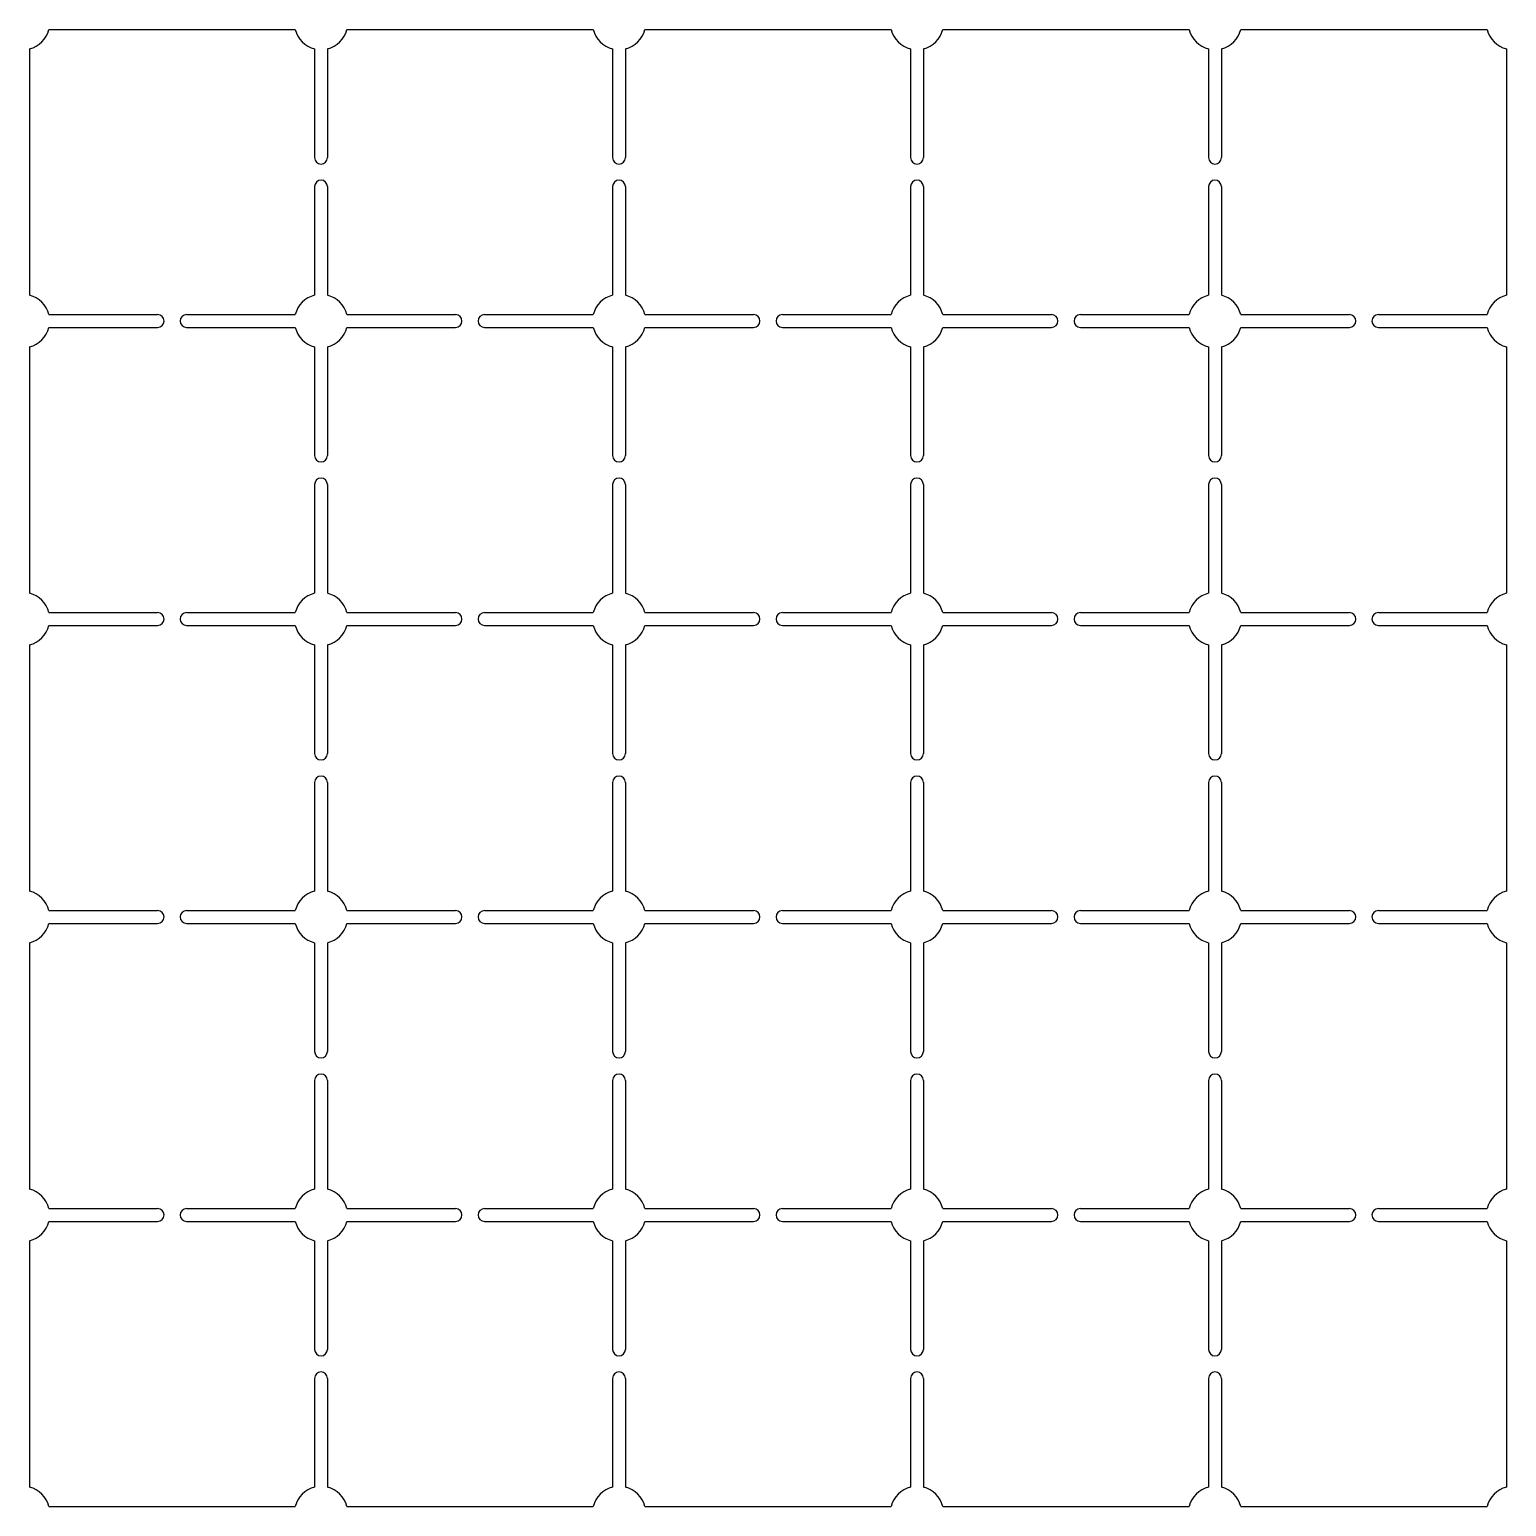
# Model space of a CAD drawing. Header units: millimetres. Extents: x 0.4 to 92.1, y -92.1 to -0.4.
import ezdxf

# ---------------------------------------------------------------- set-up
doc = ezdxf.new("R2010")
doc.units = ezdxf.units.MM

msp = doc.modelspace()

# ---------------------------------------------------------------- linework, layer by layer
for p, q in [((1.601, -0.4), (16.899, -0.4)), ((20.101, -0.4), (35.399, -0.4)), ((38.601, -0.4), (53.899, -0.4)), ((57.101, -0.4), (72.399, -0.4)), ((75.601, -0.4), (90.899, -0.4)), ((0.4, -1.601), (0.4, -16.899)), ((18.1, -1.601), (18.1, -8.35)), ((18.9, -1.601), (18.9, -8.35)), ((36.6, -1.601), (36.6, -8.35)), ((37.4, -1.601), (37.4, -8.35)), ((55.1, -1.601), (55.1, -8.35)), ((55.9, -1.601), (55.9, -8.35)), ((73.6, -1.601), (73.6, -8.35)), ((74.4, -1.601), (74.4, -8.35)), ((92.1, -1.601), (92.1, -16.899)), ((18.1, -10.15), (18.1, -16.899)), ((18.9, -10.15), (18.9, -16.899)), ((36.6, -10.15), (36.6, -16.899)), ((37.4, -10.15), (37.4, -16.899)), ((55.1, -10.15), (55.1, -16.899)), ((55.9, -10.15), (55.9, -16.899)), ((73.6, -10.15), (73.6, -16.899)), ((74.4, -10.15), (74.4, -16.899)), ((1.601, -18.1), (8.35, -18.1)), ((10.15, -18.1), (16.899, -18.1)), ((20.101, -18.1), (26.85, -18.1)), ((28.65, -18.1), (35.399, -18.1)), ((38.601, -18.1), (45.35, -18.1)), ((47.15, -18.1), (53.899, -18.1)), ((57.101, -18.1), (63.85, -18.1)), ((65.65, -18.1), (72.399, -18.1)), ((75.601, -18.1), (82.35, -18.1)), ((84.15, -18.1), (90.899, -18.1)), ((1.601, -18.9), (8.35, -18.9)), ((10.15, -18.9), (16.899, -18.9)), ((20.101, -18.9), (26.85, -18.9)), ((28.65, -18.9), (35.399, -18.9)), ((38.601, -18.9), (45.35, -18.9)), ((47.15, -18.9), (53.899, -18.9)), ((57.101, -18.9), (63.85, -18.9)), ((65.65, -18.9), (72.399, -18.9)), ((75.601, -18.9), (82.35, -18.9)), ((84.15, -18.9), (90.899, -18.9)), ((0.4, -20.101), (0.4, -35.399)), ((18.1, -20.101), (18.1, -26.85)), ((18.9, -20.101), (18.9, -26.85)), ((36.6, -20.101), (36.6, -26.85)), ((37.4, -20.101), (37.4, -26.85)), ((55.1, -20.101), (55.1, -26.85)), ((55.9, -20.101), (55.9, -26.85)), ((73.6, -20.101), (73.6, -26.85)), ((74.4, -20.101), (74.4, -26.85)), ((92.1, -20.101), (92.1, -35.399)), ((18.1, -28.65), (18.1, -35.399)), ((18.9, -28.65), (18.9, -35.399)), ((36.6, -28.65), (36.6, -35.399)), ((37.4, -28.65), (37.4, -35.399)), ((55.1, -28.65), (55.1, -35.399)), ((55.9, -28.65), (55.9, -35.399)), ((73.6, -28.65), (73.6, -35.399)), ((74.4, -28.65), (74.4, -35.399)), ((1.601, -36.6), (8.35, -36.6)), ((10.15, -36.6), (16.899, -36.6)), ((20.101, -36.6), (26.85, -36.6)), ((28.65, -36.6), (35.399, -36.6)), ((38.601, -36.6), (45.35, -36.6)), ((47.15, -36.6), (53.899, -36.6)), ((57.101, -36.6), (63.85, -36.6)), ((65.65, -36.6), (72.399, -36.6)), ((75.601, -36.6), (82.35, -36.6)), ((84.15, -36.6), (90.899, -36.6)), ((1.601, -37.4), (8.35, -37.4)), ((10.15, -37.4), (16.899, -37.4)), ((20.101, -37.4), (26.85, -37.4)), ((28.65, -37.4), (35.399, -37.4)), ((38.601, -37.4), (45.35, -37.4)), ((47.15, -37.4), (53.899, -37.4)), ((57.101, -37.4), (63.85, -37.4)), ((65.65, -37.4), (72.399, -37.4)), ((75.601, -37.4), (82.35, -37.4)), ((84.15, -37.4), (90.899, -37.4)), ((0.4, -38.601), (0.4, -53.899)), ((18.1, -38.601), (18.1, -45.35)), ((18.9, -38.601), (18.9, -45.35)), ((36.6, -38.601), (36.6, -45.35)), ((37.4, -38.601), (37.4, -45.35)), ((55.1, -38.601), (55.1, -45.35)), ((55.9, -38.601), (55.9, -45.35)), ((73.6, -38.601), (73.6, -45.35)), ((74.4, -38.601), (74.4, -45.35)), ((92.1, -38.601), (92.1, -53.899)), ((18.1, -47.15), (18.1, -53.899)), ((18.9, -47.15), (18.9, -53.899)), ((36.6, -47.15), (36.6, -53.899)), ((37.4, -47.15), (37.4, -53.899)), ((55.1, -47.15), (55.1, -53.899)), ((55.9, -47.15), (55.9, -53.899)), ((73.6, -47.15), (73.6, -53.899)), ((74.4, -47.15), (74.4, -53.899)), ((1.601, -55.1), (8.35, -55.1)), ((1.601, -55.9), (8.35, -55.9)), ((10.15, -55.1), (16.899, -55.1)), ((10.15, -55.9), (16.899, -55.9)), ((20.101, -55.1), (26.85, -55.1)), ((20.101, -55.9), (26.85, -55.9)), ((28.65, -55.1), (35.399, -55.1)), ((28.65, -55.9), (35.399, -55.9)), ((38.601, -55.1), (45.35, -55.1)), ((38.601, -55.9), (45.35, -55.9)), ((47.15, -55.1), (53.899, -55.1)), ((47.15, -55.9), (53.899, -55.9)), ((57.101, -55.1), (63.85, -55.1)), ((57.101, -55.9), (63.85, -55.9)), ((65.65, -55.1), (72.399, -55.1)), ((65.65, -55.9), (72.399, -55.9)), ((75.601, -55.1), (82.35, -55.1)), ((75.601, -55.9), (82.35, -55.9)), ((84.15, -55.1), (90.899, -55.1)), ((84.15, -55.9), (90.899, -55.9)), ((0.4, -57.101), (0.4, -72.399)), ((18.1, -57.101), (18.1, -63.85)), ((18.9, -57.101), (18.9, -63.85)), ((36.6, -57.101), (36.6, -63.85)), ((37.4, -57.101), (37.4, -63.85)), ((55.1, -57.101), (55.1, -63.85)), ((55.9, -57.101), (55.9, -63.85)), ((73.6, -57.101), (73.6, -63.85)), ((74.4, -57.101), (74.4, -63.85)), ((92.1, -57.101), (92.1, -72.399)), ((18.1, -65.65), (18.1, -72.399)), ((18.9, -65.65), (18.9, -72.399)), ((36.6, -65.65), (36.6, -72.399)), ((37.4, -65.65), (37.4, -72.399)), ((55.1, -65.65), (55.1, -72.399)), ((55.9, -65.65), (55.9, -72.399)), ((73.6, -65.65), (73.6, -72.399)), ((74.4, -65.65), (74.4, -72.399)), ((1.601, -73.6), (8.35, -73.6)), ((10.15, -73.6), (16.899, -73.6)), ((20.101, -73.6), (26.85, -73.6)), ((28.65, -73.6), (35.399, -73.6)), ((38.601, -73.6), (45.35, -73.6)), ((47.15, -73.6), (53.899, -73.6)), ((57.101, -73.6), (63.85, -73.6)), ((65.65, -73.6), (72.399, -73.6)), ((75.601, -73.6), (82.35, -73.6)), ((84.15, -73.6), (90.899, -73.6)), ((1.601, -74.4), (8.35, -74.4)), ((10.15, -74.4), (16.899, -74.4)), ((20.101, -74.4), (26.85, -74.4)), ((28.65, -74.4), (35.399, -74.4)), ((38.601, -74.4), (45.35, -74.4)), ((47.15, -74.4), (53.899, -74.4)), ((57.101, -74.4), (63.85, -74.4)), ((65.65, -74.4), (72.399, -74.4)), ((75.601, -74.4), (82.35, -74.4)), ((84.15, -74.4), (90.899, -74.4)), ((0.4, -75.601), (0.4, -90.899)), ((18.1, -75.601), (18.1, -82.35)), ((18.9, -75.601), (18.9, -82.35)), ((36.6, -75.601), (36.6, -82.35)), ((37.4, -75.601), (37.4, -82.35)), ((55.1, -75.601), (55.1, -82.35)), ((55.9, -75.601), (55.9, -82.35)), ((73.6, -75.601), (73.6, -82.35)), ((74.4, -75.601), (74.4, -82.35)), ((92.1, -75.601), (92.1, -90.899)), ((18.1, -84.15), (18.1, -90.899)), ((18.9, -84.15), (18.9, -90.899)), ((36.6, -84.15), (36.6, -90.899)), ((37.4, -84.15), (37.4, -90.899)), ((55.1, -84.15), (55.1, -90.899)), ((55.9, -84.15), (55.9, -90.899)), ((73.6, -84.15), (73.6, -90.899)), ((74.4, -84.15), (74.4, -90.899)), ((1.601, -92.1), (16.899, -92.1)), ((20.101, -92.1), (35.399, -92.1)), ((38.601, -92.1), (53.899, -92.1)), ((57.101, -92.1), (72.399, -92.1)), ((75.601, -92.1), (90.899, -92.1))]:
    msp.add_line(p, q)
for centre, radius, start, end in [((0, 0), 1.65, 284.02967, 345.97033), ((18.5, 0), 1.65, 194.02967, 255.97033), ((18.5, 0), 1.65, 284.02967, 345.97033), ((37, 0), 1.65, 194.02967, 255.97033), ((37, 0), 1.65, 284.02967, 345.97033), ((55.5, 0), 1.65, 194.02967, 255.97033), ((55.5, 0), 1.65, 284.02967, 345.97033), ((74, 0), 1.65, 194.02967, 255.97033), ((74, 0), 1.65, 284.02967, 345.97033), ((92.5, 0), 1.65, 194.02967, 255.97033), ((18.5, -8.35), 0.4, 180, 360), ((37, -8.35), 0.4, 180, 360), ((55.5, -8.35), 0.4, 180, 360), ((74, -8.35), 0.4, 180, 360), ((18.5, -10.15), 0.4, 0, 180), ((37, -10.15), 0.4, 0, 180), ((55.5, -10.15), 0.4, 0, 180), ((74, -10.15), 0.4, 0, 180), ((0, -18.5), 1.65, 14.02967, 75.97033), ((18.5, -18.5), 1.65, 104.02967, 165.97033), ((18.5, -18.5), 1.65, 14.02967, 75.97033), ((37, -18.5), 1.65, 104.02967, 165.97033), ((37, -18.5), 1.65, 14.02967, 75.97033), ((55.5, -18.5), 1.65, 104.02967, 165.97033), ((55.5, -18.5), 1.65, 14.02967, 75.97033), ((74, -18.5), 1.65, 104.02967, 165.97033), ((74, -18.5), 1.65, 14.02967, 75.97033), ((92.5, -18.5), 1.65, 104.02967, 165.97033), ((8.35, -18.5), 0.4, 270, 90), ((10.15, -18.5), 0.4, 90, 270), ((26.85, -18.5), 0.4, 270, 90), ((28.65, -18.5), 0.4, 90, 270), ((45.35, -18.5), 0.4, 270, 90), ((47.15, -18.5), 0.4, 90, 270), ((63.85, -18.5), 0.4, 270, 90), ((65.65, -18.5), 0.4, 90, 270), ((82.35, -18.5), 0.4, 270, 90), ((84.15, -18.5), 0.4, 90, 270), ((0, -18.5), 1.65, 284.02967, 345.97033), ((18.5, -18.5), 1.65, 194.02967, 255.97033), ((18.5, -18.5), 1.65, 284.02967, 345.97033), ((37, -18.5), 1.65, 194.02967, 255.97033), ((37, -18.5), 1.65, 284.02967, 345.97033), ((55.5, -18.5), 1.65, 194.02967, 255.97033), ((55.5, -18.5), 1.65, 284.02967, 345.97033), ((74, -18.5), 1.65, 194.02967, 255.97033), ((74, -18.5), 1.65, 284.02967, 345.97033), ((92.5, -18.5), 1.65, 194.02967, 255.97033), ((18.5, -26.85), 0.4, 180, 360), ((37, -26.85), 0.4, 180, 360), ((55.5, -26.85), 0.4, 180, 360), ((74, -26.85), 0.4, 180, 360), ((18.5, -28.65), 0.4, 0, 180), ((37, -28.65), 0.4, 0, 180), ((55.5, -28.65), 0.4, 0, 180), ((74, -28.65), 0.4, 0, 180), ((0, -37), 1.65, 14.02967, 75.97033), ((18.5, -37), 1.65, 104.02967, 165.97033), ((18.5, -37), 1.65, 14.02967, 75.97033), ((37, -37), 1.65, 104.02967, 165.97033), ((37, -37), 1.65, 14.02967, 75.97033), ((55.5, -37), 1.65, 104.02967, 165.97033), ((55.5, -37), 1.65, 14.02967, 75.97033), ((74, -37), 1.65, 104.02967, 165.97033), ((74, -37), 1.65, 14.02967, 75.97033), ((92.5, -37), 1.65, 104.02967, 165.97033), ((8.35, -37), 0.4, 270, 90), ((10.15, -37), 0.4, 90, 270), ((26.85, -37), 0.4, 270, 90), ((28.65, -37), 0.4, 90, 270), ((45.35, -37), 0.4, 270, 90), ((47.15, -37), 0.4, 90, 270), ((63.85, -37), 0.4, 270, 90), ((65.65, -37), 0.4, 90, 270), ((82.35, -37), 0.4, 270, 90), ((84.15, -37), 0.4, 90, 270), ((0, -37), 1.65, 284.02967, 345.97033), ((18.5, -37), 1.65, 194.02967, 255.97033), ((18.5, -37), 1.65, 284.02967, 345.97033), ((37, -37), 1.65, 194.02967, 255.97033), ((37, -37), 1.65, 284.02967, 345.97033), ((55.5, -37), 1.65, 194.02967, 255.97033), ((55.5, -37), 1.65, 284.02967, 345.97033), ((74, -37), 1.65, 194.02967, 255.97033), ((74, -37), 1.65, 284.02967, 345.97033), ((92.5, -37), 1.65, 194.02967, 255.97033), ((18.5, -45.35), 0.4, 180, 360), ((37, -45.35), 0.4, 180, 360), ((55.5, -45.35), 0.4, 180, 360), ((74, -45.35), 0.4, 180, 360), ((18.5, -47.15), 0.4, 0, 180), ((37, -47.15), 0.4, 0, 180), ((55.5, -47.15), 0.4, 0, 180), ((74, -47.15), 0.4, 0, 180), ((0, -55.5), 1.65, 14.02967, 75.97033), ((18.5, -55.5), 1.65, 104.02967, 165.97033), ((18.5, -55.5), 1.65, 14.02967, 75.97033), ((37, -55.5), 1.65, 104.02967, 165.97033), ((37, -55.5), 1.65, 14.02967, 75.97033), ((55.5, -55.5), 1.65, 104.02967, 165.97033), ((55.5, -55.5), 1.65, 14.02967, 75.97033), ((74, -55.5), 1.65, 104.02967, 165.97033), ((74, -55.5), 1.65, 14.02967, 75.97033), ((92.5, -55.5), 1.65, 104.02967, 165.97033), ((0, -55.5), 1.65, 284.02967, 345.97033), ((8.35, -55.5), 0.4, 270, 90), ((10.15, -55.5), 0.4, 90, 270), ((18.5, -55.5), 1.65, 194.02967, 255.97033), ((18.5, -55.5), 1.65, 284.02967, 345.97033), ((26.85, -55.5), 0.4, 270, 90), ((28.65, -55.5), 0.4, 90, 270), ((37, -55.5), 1.65, 194.02967, 255.97033), ((37, -55.5), 1.65, 284.02967, 345.97033), ((45.35, -55.5), 0.4, 270, 90), ((47.15, -55.5), 0.4, 90, 270), ((55.5, -55.5), 1.65, 194.02967, 255.97033), ((55.5, -55.5), 1.65, 284.02967, 345.97033), ((63.85, -55.5), 0.4, 270, 90), ((65.65, -55.5), 0.4, 90, 270), ((74, -55.5), 1.65, 194.02967, 255.97033), ((74, -55.5), 1.65, 284.02967, 345.97033), ((82.35, -55.5), 0.4, 270, 90), ((84.15, -55.5), 0.4, 90, 270), ((92.5, -55.5), 1.65, 194.02967, 255.97033), ((18.5, -63.85), 0.4, 180, 0), ((37, -63.85), 0.4, 180, 0), ((55.5, -63.85), 0.4, 180, 0), ((74, -63.85), 0.4, 180, 0), ((18.5, -65.65), 0.4, 0, 180), ((37, -65.65), 0.4, 0, 180), ((55.5, -65.65), 0.4, 0, 180), ((74, -65.65), 0.4, 0, 180), ((0, -74), 1.65, 14.02967, 75.97033), ((18.5, -74), 1.65, 104.02967, 165.97033), ((18.5, -74), 1.65, 14.02967, 75.97033), ((37, -74), 1.65, 104.02967, 165.97033), ((37, -74), 1.65, 14.02967, 75.97033), ((55.5, -74), 1.65, 104.02967, 165.97033), ((55.5, -74), 1.65, 14.02967, 75.97033), ((74, -74), 1.65, 104.02967, 165.97033), ((74, -74), 1.65, 14.02967, 75.97033), ((92.5, -74), 1.65, 104.02967, 165.97033), ((8.35, -74), 0.4, 270, 90), ((10.15, -74), 0.4, 90, 270), ((26.85, -74), 0.4, 270, 90), ((28.65, -74), 0.4, 90, 270), ((45.35, -74), 0.4, 270, 90), ((47.15, -74), 0.4, 90, 270), ((63.85, -74), 0.4, 270, 90), ((65.65, -74), 0.4, 90, 270), ((82.35, -74), 0.4, 270, 90), ((84.15, -74), 0.4, 90, 270), ((0, -74), 1.65, 284.02967, 345.97033), ((18.5, -74), 1.65, 194.02967, 255.97033), ((18.5, -74), 1.65, 284.02967, 345.97033), ((37, -74), 1.65, 194.02967, 255.97033), ((37, -74), 1.65, 284.02967, 345.97033), ((55.5, -74), 1.65, 194.02967, 255.97033), ((55.5, -74), 1.65, 284.02967, 345.97033), ((74, -74), 1.65, 194.02967, 255.97033), ((74, -74), 1.65, 284.02967, 345.97033), ((92.5, -74), 1.65, 194.02967, 255.97033), ((18.5, -82.35), 0.4, 180, 0), ((37, -82.35), 0.4, 180, 0), ((55.5, -82.35), 0.4, 180, 0), ((74, -82.35), 0.4, 180, 0), ((18.5, -84.15), 0.4, 0, 180), ((37, -84.15), 0.4, 0, 180), ((55.5, -84.15), 0.4, 0, 180), ((74, -84.15), 0.4, 0, 180), ((0, -92.5), 1.65, 14.02967, 75.97033), ((18.5, -92.5), 1.65, 104.02967, 165.97033), ((18.5, -92.5), 1.65, 14.02967, 75.97033), ((37, -92.5), 1.65, 104.02967, 165.97033), ((37, -92.5), 1.65, 14.02967, 75.97033), ((55.5, -92.5), 1.65, 104.02967, 165.97033), ((55.5, -92.5), 1.65, 14.02967, 75.97033), ((74, -92.5), 1.65, 104.02967, 165.97033), ((74, -92.5), 1.65, 14.02967, 75.97033), ((92.5, -92.5), 1.65, 104.02967, 165.97033)]:
    msp.add_arc(centre, radius, start, end)

doc.saveas('drawing.dxf')
